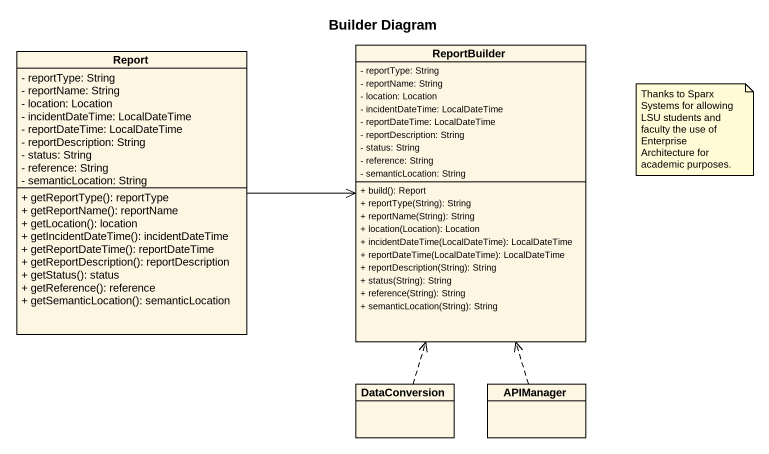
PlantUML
@startuml
title Builder Diagram
hide circle
hide empty members
skinparam classAttributeIconSize 0
class Report {
  - reportType: String
  - reportName: String
  - location: Location
  - incidentDateTime: LocalDateTime
  - reportDateTime: LocalDateTime
  - reportDescription: String
  - status: String
  - reference: String
  - semanticLocation: String
  + getReportType(): reportType
  + getReportName(): reportName
  + getLocation(): location
  + getIncidentDateTime(): incidentDateTime
  + getReportDateTime(): reportDateTime
  + getReportDescription(): reportDescription
  + getStatus(): status
  + getReference(): reference
  + getSemanticLocation(): semanticLocation
}
class ReportBuilder {
  - reportType: String
  - reportName: String
  - location: Location
  - incidentDateTime: LocalDateTime
  - reportDateTime: LocalDateTime
  - reportDescription: String
  - status: String
  - reference: String
  - semanticLocation: String
  + build(): Report
  + reportType(String): String
  + reportName(String): String
  + location(Location): Location
  + incidentDateTime(LocalDateTime): LocalDateTime
  + reportDateTime(LocalDateTime): LocalDateTime
  + reportDescription(String): String
  + status(String): String
  + reference(String): String
  + semanticLocation(String): String
}
class DataConversion
class APIManager
Report -right-> ReportBuilder
DataConversion .up.> ReportBuilder
APIManager .up.> ReportBuilder
note as N1
  Thanks to Sparx Systems for allowing LSU students and faculty the use of Enterprise Architecture for academic purposes.
end note
@enduml
